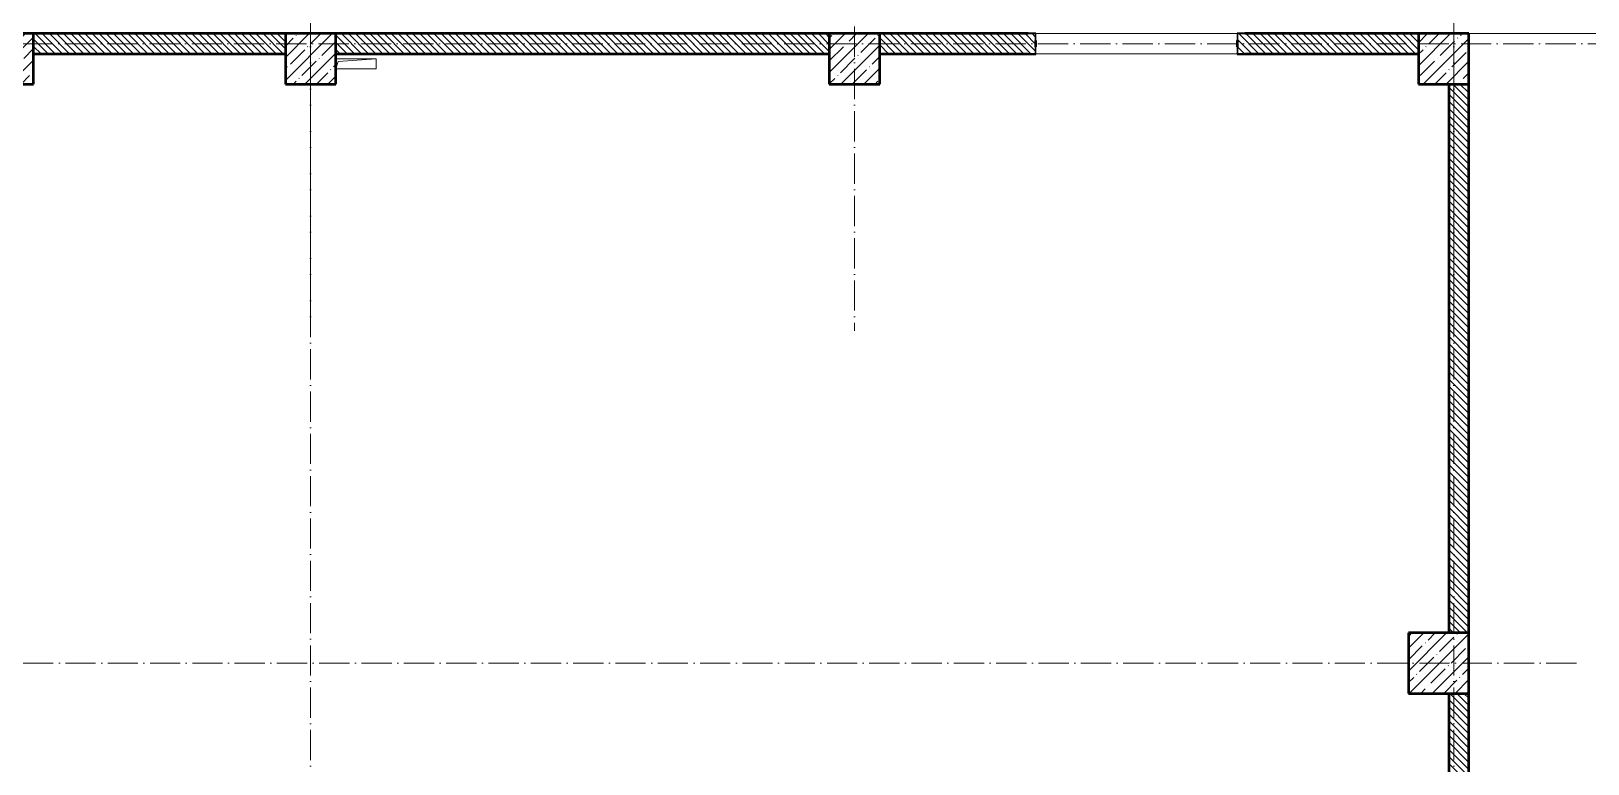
# Model space of a CAD drawing. Header units: millimetres. Extents: x -12989 to 629078, y -109036 to 555275.
# Drawn here: x 591543 to 606999, y 126465 to 133740 of the extents above; entities that cross this region are included whole.
import ezdxf

# ---------------------------------------------------------------- set-up
doc = ezdxf.new("R2010")
doc.units = ezdxf.units.MM
doc.linetypes.add('50_200_ШТРИХ_1Т_ш5_п1_п1_', pattern=[700, 500, -100, 0, -100])
for name, color, linetype, lineweight in [('A-FLOR-____-OTLN', 7, 'Continuous', 9), ('A-GENM-____-MCUT', 7, 'Continuous', 25), ('A-GENM-____-OTLN', 7, 'Continuous', 9), ('A-GENM-____-OTLN-1', 7, 'Continuous', 25), ('A-WALL-____-MCUT', 7, 'Continuous', 13), ('A-WALL-____-MCUT-2', 7, 'Continuous', 50), ('A-WALL-____-PATT-1', 7, 'Continuous', 9), ('I-WALL-____-OTLN', 7, 'Continuous', 9), ('S-COLS-____-MCUT', 7, 'Continuous', 50), ('S-COLS-____-OTLN', 7, 'Continuous', 9), ('S-GRID-____-OTLN-1', 7, '50_200_ШТРИХ_1Т_ш5_п1_п1_', 9)]:
    doc.layers.add(name, color=color, linetype=linetype, lineweight=lineweight)
pattern_1 = [(135, (516567.8, 90784.41), (-35.35534, -35.35534), [])]
pattern_2 = [(45, (-89000, -42681.04), (-114.04925, 114.04925), []), (45, (-88885.95, -42681.04), (-114.04925, 114.04925), [201.613, -40.323, 3.353, -36.97])]
pattern_3 = [(45, (-77750, -42681.04), (-114.04925, 114.04925), []), (45, (-77635.95, -42681.04), (-114.04925, 114.04925), [201.613, -40.323, 3.353, -36.97])]
pattern_4 = [(45, (-83150, -42681.04), (-114.04925, 114.04925), []), (45, (-83035.95, -42681.04), (-114.04925, 114.04925), [201.613, -40.323, 3.353, -36.97])]
pattern_5 = [(45, (-74750, -42681.04), (-114.04925, 114.04925), []), (45, (-74635.95, -42681.04), (-114.04925, 114.04925), [201.613, -40.323, 3.353, -36.97])]

# ---------------------------------------------------------------- blocks, each defined once
blk = doc.blocks.new('BSC_Колонна _Прямоугольная - 500х500-V32-АР1_План отверстий 2 этажа в осях 1-64_Ю-ЯЯ')
at = {"layer": 'S-COLS-____-OTLN'}
h = blk.add_hatch(dxfattribs=at)
h.set_pattern_fill('FP_42', color=256, style=0, pattern_type=2)
h.set_pattern_definition(pattern_2)
h.paths.add_polyline_path([(-250, -250), (250, -250), (250, 250), (-250, 250)], flags=0)
at = {"layer": 'S-COLS-____-MCUT'}
for p, q in [((250, 250), (-250, 250)), ((-250, 250), (-250, -250)), ((250, -250), (250, 250)), ((-250, -250), (250, -250))]:
    blk.add_line(p, q, dxfattribs=at)
blk = doc.blocks.new('BSC_Колонна _Прямоугольная - 500х500-V33-АР1_План отверстий 2 этажа в осях 1-64_Ю-ЯЯ')
at = {"layer": 'S-COLS-____-OTLN'}
h = blk.add_hatch(dxfattribs=at)
h.set_pattern_fill('FP_43', color=256, style=0, pattern_type=2)
h.set_pattern_definition(pattern_3)
h.paths.add_polyline_path([(-250, -250), (250, -250), (250, 250), (-250, 250)], flags=0)
at = {"layer": 'S-COLS-____-MCUT'}
for p, q in [((250, 250), (-250, 250)), ((-250, 250), (-250, -250)), ((250, -250), (250, 250)), ((-250, -250), (250, -250))]:
    blk.add_line(p, q, dxfattribs=at)
blk = doc.blocks.new('BSC_Колонна _Прямоугольная - 500х500-V34-АР1_План отверстий 2 этажа в осях 1-64_Ю-ЯЯ')
at = {"layer": 'S-COLS-____-OTLN'}
h = blk.add_hatch(dxfattribs=at)
h.set_pattern_fill('FP_44', color=256, style=0, pattern_type=2)
h.set_pattern_definition(pattern_4)
h.paths.add_polyline_path([(-250, -250), (250, -250), (250, 250), (-250, 250)], flags=0)
at = {"layer": 'S-COLS-____-MCUT'}
for p, q in [((250, 250), (-250, 250)), ((-250, 250), (-250, -250)), ((250, -250), (250, 250)), ((-250, -250), (250, -250))]:
    blk.add_line(p, q, dxfattribs=at)
blk = doc.blocks.new('BSC_Колонна _Прямоугольная - 500х500-V120-АР1_План отверстий 2 этажа в осях 1-64_Ю-ЯЯ')
at = {"layer": 'S-COLS-____-OTLN'}
h = blk.add_hatch(dxfattribs=at)
h.set_pattern_fill('FP_133', color=256, style=0, pattern_type=2)
h.set_pattern_definition(pattern_5)
h.paths.add_polyline_path([(-250, -250), (250, -250), (250, 250), (-250, 250), (-250, 14)], flags=0)
at = {"layer": 'S-COLS-____-MCUT'}
for p, q in [((250, 250), (-250, 250)), ((-250, 250), (-250, -250)), ((250, -250), (250, 250)), ((-250, -250), (250, -250))]:
    blk.add_line(p, q, dxfattribs=at)
blk = doc.blocks.new('Фахверк_СКБ_Уголок - 200_3380-28509457-АР1_План отверстий 2 этажа в осях 1-64_Ю-ЯЯ')
at = {"layer": 'A-GENM-____-MCUT'}
for p, q in [((200, 156), (125, 156)), ((125, 156), (125, 81)), ((200, 150), (200, 156)), ((125, 81), (131, 81)), ((131, 19), (125, 19)), ((125, 19), (125, -56)), ((131, 81), (131, 150)), ((131, 150), (200, 150)), ((131, -50), (131, 19)), ((125, -56), (200, -56)), ((200, -50), (131, -50)), ((200, -56), (200, -50))]:
    blk.add_line(p, q, dxfattribs=at)
blk = doc.blocks.new('154_Стойка_СКБ_Уголок - СМ-2180_200-28268025-АР1_План отверстий 2 этажа в осях 1-64_Ю-ЯЯ')
at = {"layer": 'A-GENM-____-MCUT'}
for p, q in [((125, 156), (125, 81)), ((200, 156), (125, 156)), ((200, 150), (200, 156)), ((125, 81), (131, 81)), ((131, 19), (125, 19)), ((125, 19), (125, -56)), ((131, 81), (131, 150)), ((131, 150), (200, 150)), ((131, -50), (131, 19)), ((125, -56), (200, -56)), ((200, -50), (131, -50)), ((200, -56), (200, -50))]:
    blk.add_line(p, q, dxfattribs=at)
blk = doc.blocks.new('AR_Отверстие прямоугольное _в плите_ - AR_Отверстие прямоугольное _в плите_-30511579-АР1_План отверстий 2 этажа в осях 1-64_Ю-ЯЯ')
at = {"layer": 'A-GENM-____-OTLN'}
for p, q in [((200, 50), (-200, 50)), ((-200, -50), (-175, 25)), ((-175, 25), (200, 50)), ((200, -50), (200, 50)), ((-200, -50), (200, -50))]:
    blk.add_line(p, q, dxfattribs=at)
blk = doc.blocks.new('BSC_Колонна _Прямоугольная - 500х500-25642906-АР1_План отверстий 2 этажа в осях 1-64_А-ГГ')
at = {"layer": 'S-COLS-____-OTLN'}
h = blk.add_hatch(dxfattribs=at)
h.set_pattern_fill('FP_35', color=256, style=0, pattern_type=2)
h.set_pattern_definition(pattern_2)
h.paths.add_polyline_path([(-250, -250), (250, -250), (250, 250), (-250, 250)], flags=0)
at = {"layer": 'S-COLS-____-MCUT'}
for p, q in [((250, 250), (-250, 250)), ((-250, 250), (-250, -250)), ((250, -250), (250, 250)), ((-250, -250), (250, -250))]:
    blk.add_line(p, q, dxfattribs=at)
blk = doc.blocks.new('BSC_Колонна _Прямоугольная - 600х600-26981669-АР1_План отверстий 2 этажа в осях 1-64_А-ГГ')
at = {"layer": 'S-COLS-____-OTLN'}
h = blk.add_hatch(dxfattribs=at)
h.set_pattern_fill('FP_41', color=256, style=0, pattern_type=2)
h.set_pattern_definition([(45, (-88950, -36681.04), (-114.04925, 114.04925), []), (45, (-88835.95, -36681.04), (-114.04925, 114.04925), [201.613, -40.323, 3.353, -36.97])])
h.paths.add_polyline_path([(-300, -300), (300, -300), (300, 300), (-300, 300)], flags=0)
at = {"layer": 'S-COLS-____-MCUT'}
for p, q in [((300, 300), (-300, 300)), ((-300, 300), (-300, -300)), ((300, -300), (300, 300)), ((-300, -300), (300, -300))]:
    blk.add_line(p, q, dxfattribs=at)
blk = doc.blocks.new('BSC_Колонна _Прямоугольная - 500х500-V16-АР1_План отверстий 2 этажа в осях 1-64_А-ГГ')
at = {"layer": 'S-COLS-____-OTLN'}
h = blk.add_hatch(dxfattribs=at)
h.set_pattern_fill('FP_45', color=256, style=0, pattern_type=2)
h.set_pattern_definition(pattern_3)
h.paths.add_polyline_path([(-250, -250), (250, -250), (250, 250), (-250, 250)], flags=0)
at = {"layer": 'S-COLS-____-MCUT'}
for p, q in [((250, 250), (-250, 250)), ((-250, 250), (-250, -250)), ((250, -250), (250, 250)), ((-250, -250), (250, -250))]:
    blk.add_line(p, q, dxfattribs=at)
blk = doc.blocks.new('BSC_Колонна _Прямоугольная - 500х500-V17-АР1_План отверстий 2 этажа в осях 1-64_А-ГГ')
at = {"layer": 'S-COLS-____-OTLN'}
h = blk.add_hatch(dxfattribs=at)
h.set_pattern_fill('FP_46', color=256, style=0, pattern_type=2)
h.set_pattern_definition(pattern_4)
h.paths.add_polyline_path([(-250, -250), (250, -250), (250, 250), (-250, 250)], flags=0)
at = {"layer": 'S-COLS-____-MCUT'}
for p, q in [((250, 250), (-250, 250)), ((-250, 250), (-250, -250)), ((250, -250), (250, 250)), ((-250, -250), (250, -250))]:
    blk.add_line(p, q, dxfattribs=at)
blk = doc.blocks.new('BSC_Колонна _Прямоугольная - 500х500-V124-АР1_План отверстий 2 этажа в осях 1-64_А-ГГ')
at = {"layer": 'S-COLS-____-OTLN'}
h = blk.add_hatch(dxfattribs=at)
h.set_pattern_fill('FP_154', color=256, style=0, pattern_type=2)
h.set_pattern_definition(pattern_5)
h.paths.add_polyline_path([(-250, -250), (250, -250), (250, 250), (-250, 250), (-250, 195)], flags=0)
at = {"layer": 'S-COLS-____-MCUT'}
for p, q in [((250, 250), (-250, 250)), ((-250, 250), (-250, -250)), ((250, -250), (250, 250)), ((-250, -250), (250, -250))]:
    blk.add_line(p, q, dxfattribs=at)
blk = doc.blocks.new('Фахверк_СКБ_Уголок - 200_3380-28509457-АР1_План отверстий 2 этажа в осях 1-64_А-ГГ')
at = {"layer": 'A-GENM-____-MCUT'}
for p, q in [((200, 156), (125, 156)), ((125, 156), (125, 81)), ((200, 150), (200, 156)), ((125, 81), (131, 81)), ((131, 19), (125, 19)), ((125, 19), (125, -56)), ((131, 81), (131, 150)), ((131, 150), (200, 150)), ((131, -50), (131, 19)), ((125, -56), (200, -56)), ((200, -50), (131, -50)), ((200, -56), (200, -50))]:
    blk.add_line(p, q, dxfattribs=at)
blk = doc.blocks.new('154_Стойка_СКБ_Уголок - СМ-2180_200-28268025-АР1_План отверстий 2 этажа в осях 1-64_А-ГГ')
at = {"layer": 'A-GENM-____-MCUT'}
for p, q in [((125, 156), (125, 81)), ((200, 156), (125, 156)), ((200, 150), (200, 156)), ((125, 81), (131, 81)), ((131, 19), (125, 19)), ((125, 19), (125, -56)), ((131, 81), (131, 150)), ((131, 150), (200, 150)), ((131, -50), (131, 19)), ((125, -56), (200, -56)), ((200, -50), (131, -50)), ((200, -56), (200, -50))]:
    blk.add_line(p, q, dxfattribs=at)
blk = doc.blocks.new('AR_Отверстие прямоугольное _в плите_ - AR_Отверстие прямоугольное _в плите_-30511579-АР1_План отверстий 2 этажа в осях 1-64_А-ГГ')
at = {"layer": 'A-GENM-____-OTLN'}
for p, q in [((200, 50), (-200, 50)), ((-200, -50), (-175, 25)), ((-175, 25), (200, 50)), ((200, -50), (200, 50)), ((-200, -50), (200, -50))]:
    blk.add_line(p, q, dxfattribs=at)
blk = doc.blocks.new('3эт')
at = {"layer": 'S-GRID-____-OTLN-1', "color": 251, "ltscale": 0.6, "true_color": 0x636466}
for p, q in [((361520.7, 4029.4), (361520.7, -46882.4)), ((366920.7, 4029.4), (366920.7, -46882.4)), ((372870.7, 4029.4), (372870.7, -46882.4)), ((361520.7, -36982.5), (361520.7, -78293.6)), ((372870.7, -36982.5), (372870.7, -91346.1)), ((351097.5, -44032.4), (387845.1, -44032.4)), ((374089.5, -50182.4), (351097.5, -50182.4))]:
    blk.add_line(p, q, dxfattribs=at)

msp = doc.modelspace()

# ---------------------------------------------------------------- hatches: boundary and pattern name
at = {"layer": 'A-WALL-____-PATT-1'}
h = msp.add_hatch(dxfattribs=at)
h.set_pattern_fill('FP_6', color=256, style=0, pattern_type=2)
h.set_pattern_definition(pattern_1)
h.paths.add_polyline_path([(591567.7976, 133515.4504), (594067.7976, 133515.4504), (594067.7976, 133715.4504), (591567.7976, 133715.4504)], flags=0)
h = msp.add_hatch(dxfattribs=at)
h.set_pattern_fill('FP_6', color=256, style=0, pattern_type=2)
h.set_pattern_definition(pattern_1)
h.paths.add_polyline_path([(592555.0724, 133515.4504), (594067.7976, 133515.4504), (594067.7976, 133715.4504), (591567.7976, 133715.4504), (591567.7976, 133515.4504), (591671.3403, 133515.4504)], flags=0)
h = msp.add_hatch(dxfattribs=at)
h.set_pattern_fill('FP_6', color=256, style=0, pattern_type=2)
h.set_pattern_definition(pattern_1)
h.paths.add_polyline_path([(599467.7976, 133515.4504), (599467.7976, 133715.4504), (594567.7976, 133715.4504), (594567.7976, 133515.4504), (597857.6472, 133515.4504)], flags=0)
h = msp.add_hatch(dxfattribs=at)
h.set_pattern_fill('FP_6', color=256, style=0, pattern_type=2)
h.set_pattern_definition(pattern_1)
h.paths.add_polyline_path([(599467.7976, 133515.4504), (599467.7976, 133715.4504), (594567.7976, 133715.4504), (594567.7976, 133515.4504), (597857.4653, 133515.4504)], flags=0)
h = msp.add_hatch(dxfattribs=at)
h.set_pattern_fill('FP_6', color=256, style=0, pattern_type=2)
h.set_pattern_definition(pattern_1)
h.paths.add_polyline_path([(605317.7976, 133515.4504), (605317.7976, 133715.4504), (603523.7976, 133715.4504), (603523.7976, 133646.4504), (603517.7976, 133646.4504), (603517.7976, 133584.4504), (603523.7976, 133584.4504), (603523.7976, 133515.4504), (604927.6499, 133515.4504)], flags=0)
h.paths.add_polyline_path([(601392.6486, 133515.4504), (601511.7976, 133516.2246), (601511.7976, 133584.4504), (601517.7976, 133584.4504), (601517.7976, 133646.4504), (601511.7976, 133646.4504), (601511.7976, 133715.4504), (599967.7976, 133715.4504), (599967.7976, 133515.4504)], flags=0)
h = msp.add_hatch(dxfattribs=at)
h.set_pattern_fill('FP_6', color=256, style=0, pattern_type=2)
h.set_pattern_definition(pattern_1)
h.paths.add_polyline_path([(605317.7976, 133515.4504), (605317.7976, 133715.4504), (603523.7976, 133715.4504), (603523.7976, 133646.4504), (603517.7976, 133646.4504), (603517.7976, 133584.4504), (603523.7976, 133584.4504), (603523.7976, 133515.4504), (604927.3224, 133515.4504)], flags=0)
h.paths.add_polyline_path([(601511.7976, 133515.4504), (601511.7976, 133584.4504), (601517.7976, 133584.4504), (601517.7976, 133646.4504), (601511.7976, 133646.4504), (601511.7976, 133715.4504), (599967.7976, 133715.4504), (599967.7976, 133515.4504), (601442.7976, 133515.4504)], flags=0)
h = msp.add_hatch(dxfattribs=at)
h.set_pattern_fill('FP_6', color=256, style=0, pattern_type=2)
h.set_pattern_definition(pattern_1)
h.paths.add_polyline_path([(605817.7976, 132265.4504), (605817.7976, 133215.4504), (605617.7976, 133215.4504), (605617.7976, 132265.4504)], flags=0)
h = msp.add_hatch(dxfattribs=at)
h.set_pattern_fill('FP_6', color=256, style=0, pattern_type=2)
h.set_pattern_definition(pattern_1)
h.paths.add_polyline_path([(605817.7976, 127765.4504), (605817.7976, 133215.4504), (605617.7976, 133215.4504), (605617.7976, 127765.4504)], flags=0)
h = msp.add_hatch(dxfattribs=at)
h.set_pattern_fill('FP_6', color=256, style=0, pattern_type=2)
h.set_pattern_definition(pattern_1)
h.paths.add_polyline_path([(605817.7976, 121765.4504), (605817.7976, 127165.4504), (605617.7976, 127165.4504), (605617.7976, 121765.4504)], flags=0)

# ---------------------------------------------------------------- linework, layer by layer
at = {"layer": 'A-FLOR-____-OTLN'}
msp.add_line((609267.7976, 133715.4504), (605817.7976, 133715.4504), dxfattribs=at)
msp.add_line((609267.7976, 133715.4504), (605817.7976, 133715.4504), dxfattribs=at)
at = {"layer": 'A-WALL-____-MCUT'}
for p, q in [((594067.7976, 133715.4504), (591567.7976, 133715.4504)), ((599467.7976, 133715.4504), (594567.7976, 133715.4504)), ((601442.7976, 133715.4504), (599967.7976, 133715.4504)), ((605317.7976, 133715.4504), (603592.7976, 133715.4504)), ((601517.7976, 133584.4504), (601517.7976, 133646.4504)), ((603517.7976, 133646.4504), (603517.7976, 133584.4504)), ((591567.7976, 133515.4504), (594067.7976, 133515.4504)), ((594567.7976, 133515.4504), (599467.7976, 133515.4504)), ((599967.7976, 133515.4504), (601442.7976, 133515.4504)), ((603592.7976, 133515.4504), (605317.7976, 133515.4504)), ((605617.7976, 133215.4504), (605617.7976, 132265.4504)), ((605817.7976, 132265.4504), (605817.7976, 133215.4504))]:
    msp.add_line(p, q, dxfattribs=at)
at = {"layer": 'A-WALL-____-MCUT-2'}
for p, q in [((594067.7976, 133715.4504), (591567.7976, 133715.4504)), ((599467.7976, 133715.4504), (594567.7976, 133715.4504)), ((601442.7976, 133715.4504), (599967.7976, 133715.4504)), ((605317.7976, 133715.4504), (603592.7976, 133715.4504)), ((601517.7976, 133584.4504), (601517.7976, 133646.4504)), ((603517.7976, 133646.4504), (603517.7976, 133584.4504)), ((591567.7976, 133515.4504), (594067.7976, 133515.4504)), ((594567.7976, 133515.4504), (599467.7976, 133515.4504)), ((599967.7976, 133515.4504), (601442.7976, 133515.4504)), ((603592.7976, 133515.4504), (605317.7976, 133515.4504)), ((605617.7976, 133215.4504), (605617.7976, 127765.4504)), ((605817.7976, 127765.4504), (605817.7976, 133215.4504)), ((605617.7976, 127165.4504), (605617.7976, 121765.4504)), ((605817.7976, 121765.4504), (605817.7976, 127165.4504))]:
    msp.add_line(p, q, dxfattribs=at)
at = {"layer": 'I-WALL-____-OTLN'}
for p, q in [((601517.7976, 133715.4504), (603517.7976, 133715.4504)), ((601517.7976, 133715.4504), (603517.7976, 133715.4504)), ((603517.7976, 133515.4504), (601517.7976, 133515.4504)), ((603517.7976, 133515.4504), (601517.7976, 133515.4504))]:
    msp.add_line(p, q, dxfattribs=at)

# ---------------------------------------------------------------- block references
msp.add_blockref('3эт', (232797.0902, 177647.8646))
at = {"layer": 'A-GENM-____-OTLN'}
for name in ['AR_Отверстие прямоугольное _в плите_ - AR_Отверстие прямоугольное _в плите_-30511579-АР1_План отверстий 2 этажа в осях 1-64_Ю-ЯЯ', 'AR_Отверстие прямоугольное _в плите_ - AR_Отверстие прямоугольное _в плите_-30511579-АР1_План отверстий 2 этажа в осях 1-64_А-ГГ']:
    msp.add_blockref(name, (594767.7976, 133415.4504), dxfattribs=at)
at = {"layer": 'A-GENM-____-OTLN-1', "rotation": 180}
for name in ['Фахверк_СКБ_Уголок - 200_3380-28509457-АР1_План отверстий 2 этажа в осях 1-64_Ю-ЯЯ', 'Фахверк_СКБ_Уголок - 200_3380-28509457-АР1_План отверстий 2 этажа в осях 1-64_А-ГГ']:
    msp.add_blockref(name, (601642.7976, 133665.4504), dxfattribs=at)
at = {"layer": 'A-GENM-____-OTLN-1'}
for name in ['154_Стойка_СКБ_Уголок - СМ-2180_200-28268025-АР1_План отверстий 2 этажа в осях 1-64_Ю-ЯЯ', '154_Стойка_СКБ_Уголок - СМ-2180_200-28268025-АР1_План отверстий 2 этажа в осях 1-64_А-ГГ']:
    msp.add_blockref(name, (603392.7976, 133565.4504), dxfattribs=at)
at = {"layer": 'S-COLS-____-OTLN'}
for name, p in [('BSC_Колонна _Прямоугольная - 500х500-V120-АР1_План отверстий 2 этажа в осях 1-64_Ю-ЯЯ', (591317.7976, 133465.4504)), ('BSC_Колонна _Прямоугольная - 500х500-V124-АР1_План отверстий 2 этажа в осях 1-64_А-ГГ', (591317.7976, 133465.4504)), ('BSC_Колонна _Прямоугольная - 500х500-V33-АР1_План отверстий 2 этажа в осях 1-64_Ю-ЯЯ', (594317.7976, 133465.4504)), ('BSC_Колонна _Прямоугольная - 500х500-V16-АР1_План отверстий 2 этажа в осях 1-64_А-ГГ', (594317.7976, 133465.4504)), ('BSC_Колонна _Прямоугольная - 500х500-V34-АР1_План отверстий 2 этажа в осях 1-64_Ю-ЯЯ', (599717.7976, 133465.4504)), ('BSC_Колонна _Прямоугольная - 500х500-V17-АР1_План отверстий 2 этажа в осях 1-64_А-ГГ', (599717.7976, 133465.4504)), ('BSC_Колонна _Прямоугольная - 500х500-V32-АР1_План отверстий 2 этажа в осях 1-64_Ю-ЯЯ', (605567.7976, 133465.4504)), ('BSC_Колонна _Прямоугольная - 500х500-25642906-АР1_План отверстий 2 этажа в осях 1-64_А-ГГ', (605567.7976, 133465.4504)), ('BSC_Колонна _Прямоугольная - 600х600-26981669-АР1_План отверстий 2 этажа в осях 1-64_А-ГГ', (605517.7976, 127465.4504))]:
    msp.add_blockref(name, p, dxfattribs=at)

doc.saveas('drawing.dxf')
